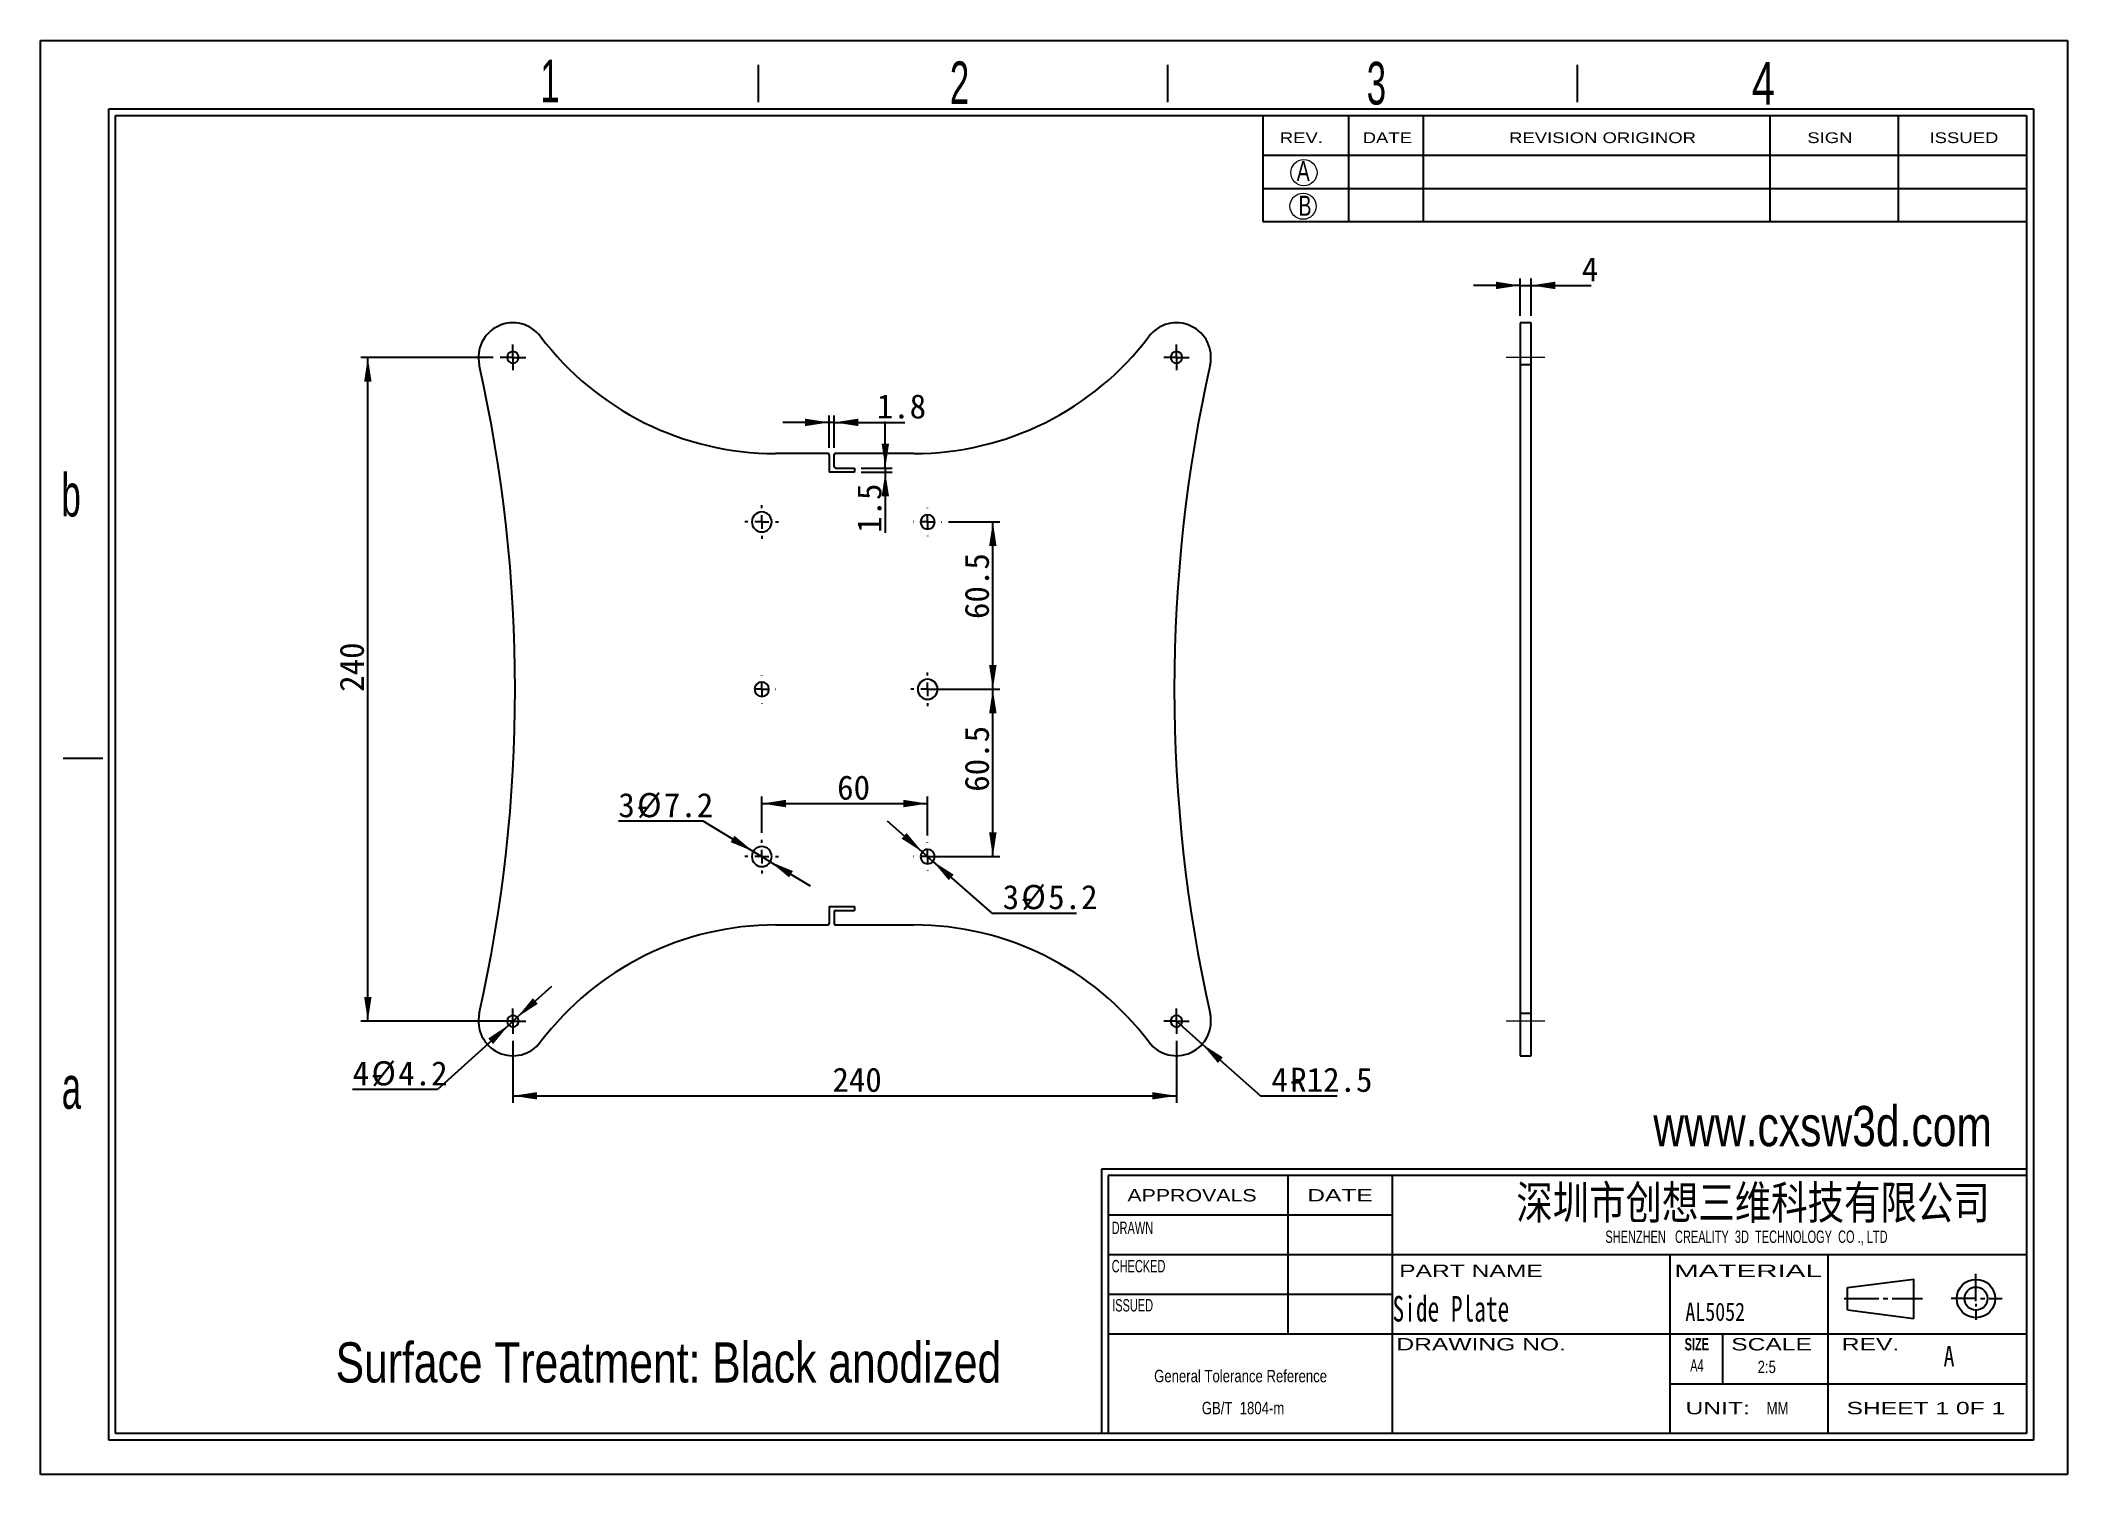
# Model space of a CAD drawing. Header units: millimetres. Extents: x 2 to 295, y 1 to 209.
import ezdxf

# ---------------------------------------------------------------- set-up
doc = ezdxf.new("R2010")
doc.units = ezdxf.units.MM
doc.linetypes.add('CENTER', pattern=[10.16, 6.35, -1.27, 1.27, -1.27])
doc.linetypes.add('CENTERX2', pattern=[20.32, 12.7, -2.54, 2.54, -2.54])
doc.layers.add('DIM', color=5, linetype='Continuous')
doc.layers.add('SLD-0', color=179, linetype='Continuous')
doc.layers.add('中心线', color=1, linetype='CENTER', lineweight=25)
doc.styles.add('SLDTEXTSTYLE0', font='arial.ttf', dxfattribs={"width": 0.7584})
doc.styles.add('SLDTEXTSTYLE1', font='arial.ttf', dxfattribs={"width": 0.63516})
doc.styles.add('SLDTEXTSTYLE10', font='', dxfattribs={"width": 0.8})
doc.styles.add('SLDTEXTSTYLE11', font='', dxfattribs={"width": 0.67})
doc.styles.add('SLDTEXTSTYLE12', font='')
doc.styles.add('SLDTEXTSTYLE2', font='GOTHIC.TTF', dxfattribs={"width": 0.7304})
doc.styles.add('SLDTEXTSTYLE3', font='GOTHIC.TTF', dxfattribs={"width": 0.61171})
doc.styles.add('SLDTEXTSTYLE4', font='arialbd.ttf', dxfattribs={"width": 0.63516})
doc.styles.add('SLDTEXTSTYLE5', font='arial.ttf', dxfattribs={"width": 1.422})
doc.styles.add('SLDTEXTSTYLE6', font='arial.ttf', dxfattribs={"width": 1.2324})
doc.styles.add('SLDTEXTSTYLE7', font='arial.ttf', dxfattribs={"width": 1.7064})
doc.styles.add('SLDTEXTSTYLE8', font='', dxfattribs={"width": 0.8, "bigfont": 'bigfont'})
doc.styles.add('SLDTEXTSTYLE9', font='', dxfattribs={"width": 0.8})
doc.styles.get('SLDTEXTSTYLE10').set_extended_font_data('宋体', bold=True)
doc.styles.get('SLDTEXTSTYLE11').set_extended_font_data('宋体')
doc.styles.get('SLDTEXTSTYLE12').set_extended_font_data('宋体')
doc.styles.get('SLDTEXTSTYLE8').set_extended_font_data('宋体', bold=True)
doc.styles.get('SLDTEXTSTYLE9').set_extended_font_data('宋体')
doc.dimstyles.new('SLDDIMSTYLE0', dxfattribs={"dimtxt": 3.5, "dimasz": 3.5, "dimexe": 0, "dimexo": 0.0625, "dimgap": 0.875, "dimtad": 2, "dimlfac": 2.5, "dimrnd": 1e-09, "dimzin": 12, "dimdsep": 46, "dimtxsty": 'SLDTEXTSTYLE11', "dimsah": 1, "dimcen": 0.09, "dimadec": 0, "dimazin": 3, "dimtfac": 1, "dimtofl": 0, "dimtmove": 0, "dimatfit": 3, "dimfxl": 0, "dimfrac": 2, "dimtolj": 1, "dimtzin": 12, "dimarcsym": 0})
doc.dimstyles.new('SLDDIMSTYLE1', dxfattribs={"dimtxt": 3.5, "dimasz": 3.5, "dimexe": 0, "dimexo": 0.0625, "dimgap": 0.875, "dimtad": 0, "dimtih": 1, "dimtoh": 1, "dimlfac": 2.5, "dimrnd": 1e-09, "dimzin": 12, "dimdsep": 46, "dimtxsty": 'SLDTEXTSTYLE11', "dimsah": 1, "dimcen": 0, "dimadec": 0, "dimazin": 3, "dimtfac": 1, "dimtmove": 0, "dimatfit": 3, "dimfxl": 0, "dimfrac": 2, "dimtolj": 1, "dimtzin": 12, "dimarcsym": 0})
doc.dimstyles.new('SLDDIMSTYLE2', dxfattribs={"dimtxt": 3.5, "dimasz": 3.5, "dimexe": 0, "dimexo": 0.0625, "dimgap": 0.875, "dimtad": 0, "dimtih": 1, "dimtoh": 1, "dimlfac": 2.5, "dimrnd": 1e-09, "dimzin": 12, "dimdsep": 46, "dimtxsty": 'SLDTEXTSTYLE11', "dimsah": 1, "dimcen": 0, "dimadec": 0, "dimazin": 3, "dimtfac": 1, "dimtofl": 0, "dimtmove": 0, "dimatfit": 3, "dimfxl": 0, "dimfrac": 2, "dimtolj": 1, "dimtzin": 12, "dimarcsym": 0})
doc.dimstyles.new('SLDDIMSTYLE3', dxfattribs={"dimtxt": 3.5, "dimasz": 3.5, "dimexe": 0, "dimexo": 0.0625, "dimgap": 0.875, "dimtad": 0, "dimtih": 1, "dimtoh": 1, "dimlfac": 2.5, "dimrnd": 1e-09, "dimzin": 12, "dimdsep": 46, "dimtxsty": 'SLDTEXTSTYLE11', "dimsah": 1, "dimcen": 0, "dimadec": 0, "dimazin": 3, "dimtfac": 1, "dimtmove": 0, "dimatfit": 3, "dimfxl": 0, "dimfrac": 2, "dimtolj": 1, "dimtzin": 12, "dimarcsym": 0})
doc.dimstyles.new('SLDDIMSTYLE4', dxfattribs={"dimtxt": 3.5, "dimasz": 3.5, "dimexe": 0, "dimexo": 0.0625, "dimgap": 0.875, "dimtad": 2, "dimlfac": 2.5, "dimrnd": 1e-09, "dimzin": 12, "dimdsep": 46, "dimtxsty": 'SLDTEXTSTYLE11', "dimsah": 1, "dimcen": 0.09, "dimadec": 0, "dimazin": 3, "dimtfac": 1, "dimtmove": 0, "dimatfit": 0, "dimfxl": 0, "dimfrac": 2, "dimtolj": 1, "dimtzin": 12, "dimarcsym": 0})

# ---------------------------------------------------------------- blocks, each defined once
blk = doc.blocks.new('SW_NOTE_0')
at = {"layer": 'SLD-0', "color": 0, "char_height": 1.7927, "attachment_point": 2, "style": 'SLDTEXTSTYLE0'}
for s, insert in [('General Tolerance Reference ', (13.02, 2.31)), (' GB/T  1804-m', (13.11, -2.32))]:
    blk.add_mtext(s, dxfattribs=dict(at, insert=insert))
blk = doc.blocks.new('_D')
at = {"layer": 'DIM'}
for p, q in [((106.17, 94.09), (106.17, 99.32)), ((106.17, 98.32), (130.17, 98.32)), ((130.17, 93.69), (130.17, 99.32))]:
    blk.add_line(p, q, dxfattribs=at)
for points in [[(106.17, 98.32), (109.67, 97.78), (109.67, 98.86)], [(130.17, 98.32), (126.67, 98.86), (126.67, 97.78)]]:
    blk.add_solid(points, dxfattribs=at)
at = {"layer": 'DIM', "insert": (117.08, 102.39), "char_height": 3.5, "attachment_point": 1, "style": 'SLDTEXTSTYLE12'}
blk.add_mtext('60', dxfattribs=at)
blk = doc.blocks.new('_D_1')
at = {"layer": 'DIM'}
for p, q in [((131.17, 114.85), (140.61, 114.85)), ((139.61, 90.65), (139.61, 114.85)), ((131.17, 90.65), (140.61, 90.65))]:
    blk.add_line(p, q, dxfattribs=at)
for points in [[(139.61, 114.85), (139.07, 111.35), (140.15, 111.35)], [(139.61, 90.65), (140.15, 94.15), (139.07, 94.15)]]:
    blk.add_solid(points, dxfattribs=at)
at = {"layer": 'DIM', "insert": (135.54, 100.03), "char_height": 3.5, "attachment_point": 1, "rotation": 90, "style": 'SLDTEXTSTYLE12'}
blk.add_mtext('60.5', dxfattribs=at)
blk = doc.blocks.new('_D_2')
at = {"layer": 'DIM'}
for p, q in [((133.21, 139.05), (140.61, 139.05)), ((139.61, 114.85), (139.61, 139.05)), ((133.61, 114.85), (140.61, 114.85))]:
    blk.add_line(p, q, dxfattribs=at)
for points in [[(139.61, 139.05), (139.07, 135.55), (140.15, 135.55)], [(139.61, 114.85), (140.15, 118.35), (139.07, 118.35)]]:
    blk.add_solid(points, dxfattribs=at)
at = {"layer": 'DIM', "insert": (135.54, 125.01), "char_height": 3.5, "attachment_point": 1, "rotation": 90, "style": 'SLDTEXTSTYLE12'}
blk.add_mtext('60.5', dxfattribs=at)
blk = doc.blocks.new('_D_3')
at = {"layer": 'DIM'}
for p, q in [((70.17, 64.01), (70.17, 55.05)), ((166.17, 64.01), (166.17, 55.05)), ((70.17, 56.05), (166.17, 56.05))]:
    blk.add_line(p, q, dxfattribs=at)
for points in [[(70.17, 56.05), (73.67, 55.52), (73.67, 56.59)], [(166.17, 56.05), (162.67, 56.59), (162.67, 55.52)]]:
    blk.add_solid(points, dxfattribs=at)
at = {"layer": 'DIM', "insert": (116.4, 60.13), "char_height": 3.5, "attachment_point": 1, "style": 'SLDTEXTSTYLE12'}
blk.add_mtext('240', dxfattribs=at)
blk = doc.blocks.new('_D_4')
at = {"layer": 'DIM'}
for p, q in [((67.33, 162.85), (48.17, 162.85)), ((49.17, 66.85), (49.17, 162.85)), ((69.17, 66.85), (48.17, 66.85))]:
    blk.add_line(p, q, dxfattribs=at)
for points in [[(49.17, 162.85), (48.64, 159.35), (49.71, 159.35)], [(49.17, 66.85), (49.71, 70.35), (48.64, 70.35)]]:
    blk.add_solid(points, dxfattribs=at)
at = {"layer": 'DIM', "insert": (45.1, 114.48), "char_height": 3.5, "attachment_point": 1, "rotation": 90, "style": 'SLDTEXTSTYLE12'}
blk.add_mtext('240', dxfattribs=at)
blk = doc.blocks.new('_D_5')
at = {"layer": 'DIM'}
for p, q in [((70.8, 67.42), (75.8, 71.92)), ((69.55, 66.29), (59.24, 56.99)), ((70.8, 67.42), (69.55, 66.29)), ((59.24, 56.99), (46.97, 56.99))]:
    blk.add_line(p, q, dxfattribs=at)
for points in [[(70.8, 67.42), (73.76, 69.36), (73.04, 70.16)], [(69.55, 66.29), (66.59, 64.35), (67.31, 63.55)]]:
    blk.add_solid(points, dxfattribs=at)
at = {"layer": 'DIM', "char_height": 3.5, "attachment_point": 1, "style": 'SLDTEXTSTYLE12'}
for s, insert in [('4-', (46.97, 61.06)), ('%%c', (49.7, 61.06)), ('4.2', (53.57, 61.06))]:
    blk.add_mtext(s, dxfattribs=dict(at, insert=insert))
blk = doc.blocks.new('_D_6')
at = {"layer": 'DIM'}
for p, q in [((166.17, 66.85), (169.91, 63.53)), ((169.91, 63.53), (178.33, 56.05)), ((178.33, 56.05), (189.45, 56.05))]:
    blk.add_line(p, q, dxfattribs=at)
blk.add_solid([(169.91, 63.53), (172.17, 60.81), (172.89, 61.61)], dxfattribs=at)
at = {"layer": 'DIM', "char_height": 3.5, "attachment_point": 1, "style": 'SLDTEXTSTYLE12'}
for s, insert in [('4-', (179.92, 60.13)), ('R12.5', (182.64, 60.13))]:
    blk.add_mtext(s, dxfattribs=dict(at, insert=insert))
blk = doc.blocks.new('_D_7')
at = {"layer": 'DIM'}
for p, q in [((97.68, 95.78), (85.42, 95.78)), ((104.94, 91.4), (97.68, 95.78)), ((107.41, 89.91), (104.94, 91.4)), ((107.41, 89.91), (113.17, 86.43))]:
    blk.add_line(p, q, dxfattribs=at)
blk.add_arc((106.17, 90.65), 1.44, 294.1008, 325.2222, dxfattribs=at)
for points in [[(104.94, 91.4), (102.22, 93.67), (101.67, 92.74)], [(107.41, 89.91), (110.12, 87.64), (110.68, 88.56)]]:
    blk.add_solid(points, dxfattribs=at)
at = {"layer": 'DIM', "char_height": 3.5, "attachment_point": 1, "style": 'SLDTEXTSTYLE12'}
for s, insert in [('3-', (85.42, 99.85)), ('%%c', (88.14, 99.85)), ('7.2', (92.01, 99.85))]:
    blk.add_mtext(s, dxfattribs=dict(at, insert=insert))
blk = doc.blocks.new('_D_8')
at = {"layer": 'DIM'}
for p, q in [((129.39, 91.34), (124.35, 95.79)), ((129.39, 91.34), (130.95, 89.96)), ((130.95, 89.96), (139.44, 82.48)), ((139.44, 82.48), (151.7, 82.48))]:
    blk.add_line(p, q, dxfattribs=at)
blk.add_arc((130.17, 90.65), 1.04, 94.7125, 136.1233, dxfattribs=at)
for points in [[(129.39, 91.34), (127.13, 94.06), (126.41, 93.25)], [(130.95, 89.96), (133.22, 87.25), (133.94, 88.05)]]:
    blk.add_solid(points, dxfattribs=at)
at = {"layer": 'DIM', "char_height": 3.5, "attachment_point": 1, "style": 'SLDTEXTSTYLE12'}
for s, insert in [('3-', (141.03, 86.55)), ('%%c', (143.75, 86.55)), ('5.2', (147.62, 86.55))]:
    blk.add_mtext(s, dxfattribs=dict(at, insert=insert))
blk = doc.blocks.new('_D_9')
at = {"layer": 'DIM'}
for p, q in [((115.93, 153.45), (109.2, 153.45)), ((115.93, 149.75), (115.93, 154.45)), ((116.65, 153.45), (115.93, 153.45)), ((116.65, 149.75), (116.65, 154.45)), ((116.65, 153.45), (126.89, 153.45))]:
    blk.add_line(p, q, dxfattribs=at)
for points in [[(115.93, 153.45), (112.43, 153.99), (112.43, 152.91)], [(116.65, 153.45), (120.15, 152.91), (120.15, 153.99)]]:
    blk.add_solid(points, dxfattribs=at)
at = {"layer": 'DIM', "insert": (122.81, 157.52), "char_height": 3.5, "attachment_point": 1, "style": 'SLDTEXTSTYLE12'}
blk.add_mtext('1.8', dxfattribs=at)
blk = doc.blocks.new('_D_10')
at = {"layer": 'DIM'}
for p, q in [((124.05, 146.85), (124.05, 153.58)), ((120.57, 146.85), (125.05, 146.85)), ((124.05, 146.85), (124.05, 146.25)), ((120.57, 146.25), (125.05, 146.25)), ((124.05, 146.25), (124.05, 137.46))]:
    blk.add_line(p, q, dxfattribs=at)
for points in [[(124.05, 146.85), (124.59, 150.35), (123.52, 150.35)], [(124.05, 146.25), (123.52, 142.75), (124.59, 142.75)]]:
    blk.add_solid(points, dxfattribs=at)
at = {"layer": 'DIM', "insert": (119.98, 137.46), "char_height": 3.5, "attachment_point": 1, "rotation": 90, "style": 'SLDTEXTSTYLE12'}
blk.add_mtext('1.5', dxfattribs=at)
blk = doc.blocks.new('SW_CENTERMARKSYMBOL_0')
at = {"layer": '中心线', "color": 0}
for p, q in [((-2, 0), (-2.44, 0)), ((0, 0), (-1, 0)), ((0, 2), (0, 2.44)), ((0, 0), (0, 1)), ((0, 0), (0, -1)), ((0, 0), (1, 0)), ((2, 0), (2.44, 0)), ((0, -2), (0, -2.44))]:
    blk.add_line(p, q, dxfattribs=at)
blk = doc.blocks.new('SW_CENTERMARKSYMBOL_1')
at = {"layer": '中心线', "color": 0}
for p, q in [((-2, 0), (-2.04, 0)), ((0, 0), (-1, 0)), ((0, 2), (0, 2.04)), ((0, 0), (0, 1)), ((0, 0), (0, -1)), ((0, 0), (1, 0)), ((2, 0), (2.04, 0)), ((0, -2), (0, -2.04))]:
    blk.add_line(p, q, dxfattribs=at)
blk = doc.blocks.new('SW_CENTERMARKSYMBOL_2')
at = {"layer": '中心线', "color": 0}
for p, q in [((-2, 0), (-2.44, 0)), ((0, 0), (-1, 0)), ((0, 2), (0, 2.44)), ((0, 0), (0, 1)), ((0, 0), (0, -1)), ((0, 0), (1, 0)), ((2, 0), (2.44, 0)), ((0, -2), (0, -2.44))]:
    blk.add_line(p, q, dxfattribs=at)
blk = doc.blocks.new('SW_CENTERMARKSYMBOL_3')
at = {"layer": '中心线', "color": 0}
for p, q in [((-2, 0), (-2.04, 0)), ((0, 0), (-1, 0)), ((0, 2), (0, 2.04)), ((0, 0), (0, 1)), ((0, 0), (0, -1)), ((0, 0), (1, 0)), ((2, 0), (2.04, 0)), ((0, -2), (0, -2.04))]:
    blk.add_line(p, q, dxfattribs=at)
blk = doc.blocks.new('SW_CENTERMARKSYMBOL_4')
at = {"layer": '中心线', "color": 0}
for p, q in [((-2, 0), (-2.44, 0)), ((0, 0), (-1, 0)), ((0, 2), (0, 2.44)), ((0, 0), (0, 1)), ((0, 0), (0, -1)), ((0, 0), (1, 0)), ((2, 0), (2.44, 0)), ((0, -2), (0, -2.44))]:
    blk.add_line(p, q, dxfattribs=at)
blk = doc.blocks.new('SW_CENTERMARKSYMBOL_5')
at = {"layer": '中心线', "color": 0}
for p, q in [((-2, 0), (-2.04, 0)), ((0, 0), (-1, 0)), ((0, 2), (0, 2.04)), ((0, 0), (0, 1)), ((0, 0), (0, -1)), ((0, 0), (1, 0)), ((2, 0), (2.04, 0)), ((0, -2), (0, -2.04))]:
    blk.add_line(p, q, dxfattribs=at)
blk = doc.blocks.new('SW_CENTERMARKSYMBOL_6')
at = {"layer": '中心线', "color": 0}
for p, q in [((-1, 0), (-1.84, 0)), ((0, 0), (-1, 0)), ((0, 1), (0, 1.84)), ((0, 0), (0, 1)), ((0, 0), (0, -1)), ((0, 0), (1, 0)), ((1, 0), (1.84, 0)), ((0, -1), (0, -1.84))]:
    blk.add_line(p, q, dxfattribs=at)
blk = doc.blocks.new('SW_CENTERMARKSYMBOL_7')
at = {"layer": '中心线', "color": 0}
for p, q in [((-1, 0), (-1.84, 0)), ((0, 0), (-1, 0)), ((0, 1), (0, 1.84)), ((0, 0), (0, 1)), ((0, 0), (0, -1)), ((0, 0), (1, 0)), ((1, 0), (1.84, 0)), ((0, -1), (0, -1.84))]:
    blk.add_line(p, q, dxfattribs=at)
blk = doc.blocks.new('SW_CENTERMARKSYMBOL_8')
at = {"layer": '中心线', "color": 0}
for p, q in [((-1, 0), (-1.84, 0)), ((0, 0), (-1, 0)), ((0, 1), (0, 1.84)), ((0, 0), (0, 1)), ((0, 0), (0, -1)), ((0, 0), (1, 0)), ((1, 0), (1.84, 0)), ((0, -1), (0, -1.84))]:
    blk.add_line(p, q, dxfattribs=at)
blk = doc.blocks.new('SW_CENTERMARKSYMBOL_9')
at = {"layer": '中心线', "color": 0}
for p, q in [((-1, 0), (-1.84, 0)), ((0, 0), (-1, 0)), ((0, 1), (0, 1.84)), ((0, 0), (0, 1)), ((0, 0), (0, -1)), ((0, 0), (1, 0)), ((1, 0), (1.84, 0)), ((0, -1), (0, -1.84))]:
    blk.add_line(p, q, dxfattribs=at)
blk = doc.blocks.new('_D_13')
at = {"layer": 'DIM'}
for p, q in [((215.9, 173.26), (209.17, 173.26)), ((215.9, 168.85), (215.9, 174.26)), ((215.9, 173.26), (217.5, 173.26)), ((217.5, 168.85), (217.5, 174.26)), ((217.5, 173.26), (226.19, 173.26))]:
    blk.add_line(p, q, dxfattribs=at)
for points in [[(215.9, 173.26), (212.4, 173.8), (212.4, 172.72)], [(217.5, 173.26), (221, 172.72), (221, 173.8)]]:
    blk.add_solid(points, dxfattribs=at)
at = {"layer": 'DIM', "insert": (224.83, 177.34), "char_height": 3.5, "attachment_point": 1, "style": 'SLDTEXTSTYLE12'}
blk.add_mtext('4', dxfattribs=at)

msp = doc.modelspace()

# ---------------------------------------------------------------- linework, layer by layer
at = {"color": 7, "linetype": 'Continuous', "lineweight": 25}
for p, q in [((217.5011, 167.8527), (215.9011, 167.8527)), ((215.9011, 167.8527), (215.9011, 161.7608)), ((217.5011, 161.7608), (217.5011, 167.8527)), ((217.5011, 161.7608), (215.9011, 161.7608)), ((215.9011, 161.7608), (215.9011, 67.9446)), ((217.5011, 67.9446), (217.5011, 161.7608)), ((115.7342, 148.9453), (108.1742, 148.9453)), ((115.9342, 148.7453), (115.9342, 146.2527)), ((116.6542, 147.0527), (116.6542, 148.7453)), ((128.1742, 148.9453), (116.8542, 148.9453)), ((116.8542, 146.8527), (119.5742, 146.8527)), ((119.5742, 146.8527), (119.5742, 146.2527)), ((119.5742, 146.2527), (115.9342, 146.2527)), ((115.9342, 83.4527), (119.5742, 83.4527)), ((115.9342, 83.4527), (115.9342, 80.9601)), ((116.6542, 82.6527), (116.6542, 80.9601)), ((116.8542, 82.8527), (119.5742, 82.8527)), ((119.5742, 83.4527), (119.5742, 82.8527)), ((108.1742, 80.7601), (115.7342, 80.7601)), ((116.8542, 80.7601), (128.1742, 80.7601)), ((217.5011, 67.9446), (215.9011, 67.9446)), ((215.9011, 67.9446), (215.9011, 61.8527)), ((217.5011, 61.8527), (217.5011, 67.9446)), ((215.9011, 61.8527), (217.5011, 61.8527))]:
    msp.add_line(p, q, dxfattribs=at)
for centre, radius, start, end in [((70.1742, 162.8527), 5, 37.093575, 192.613868), ((166.1742, 162.8527), 5, 347.386132, 142.906425), ((108.1742, 191.5852), 42.6398, 217.093575, 270), ((128.1742, 191.5852), 42.6398, 270, 322.906425), ((-144.3216, 114.8527), 214.8009, 347.386132, 12.613868), ((70.1742, 162.8527), 0.84, 0, 180), ((70.1742, 162.8527), 0.84, 180, 0), ((166.1742, 162.8527), 0.84, 0, 180), ((166.1742, 162.8527), 0.84, 180, 0), ((380.67, 114.8527), 214.8009, 167.386132, 192.613868), ((115.7342, 148.7453), 0.2, 0, 90), ((116.8542, 148.7453), 0.2, 90, 180), ((116.8542, 147.0527), 0.2, 180, 270), ((106.1742, 139.0527), 1.44, 0, 180), ((106.1742, 139.0527), 1.44, 180, 0), ((130.1742, 139.0527), 1.04, 0, 180), ((130.1742, 139.0527), 1.04, 180, 0), ((106.1742, 114.8527), 1.04, 0, 180), ((106.1742, 114.8527), 1.04, 180, 0), ((130.1742, 114.8527), 1.44, 0, 180), ((130.1742, 114.8527), 1.44, 180, 0), ((106.1742, 90.6527), 1.44, 0, 180), ((130.1742, 90.6527), 1.04, 0, 180), ((106.1742, 90.6527), 1.44, 180, 0), ((130.1742, 90.6527), 1.04, 180, 0), ((116.8542, 82.6527), 0.2, 90, 180), ((108.1742, 38.1202), 42.6398, 90, 142.906425), ((115.7342, 80.9601), 0.2, 270, 0), ((116.8542, 80.9601), 0.2, 180, 270), ((128.1742, 38.1202), 42.6398, 37.093575, 90), ((70.1742, 66.8527), 5, 167.386132, 322.906425), ((70.1742, 66.8527), 0.84, 0, 180), ((166.1742, 66.8527), 5, 217.093575, 12.613868), ((166.1742, 66.8527), 0.84, 0, 180), ((70.1742, 66.8527), 0.84, 180, 0), ((166.1742, 66.8527), 0.84, 180, 0)]:
    msp.add_arc(centre, radius, start, end, dxfattribs=at)
at = {"layer": 'SLD-0'}
for p, q in [((1.812, 208.6737), (295.1066, 208.6737)), ((1.812, 1.2938), (1.812, 208.6737)), ((295.1066, 208.6737), (295.1066, 1.2938)), ((12.6748, 7.2189), (12.6748, 197.811)), ((12.6748, 197.811), (289.1814, 197.811)), ((252.0174, 197.811), (252.0174, 182.5137)), ((270.5994, 197.811), (270.5994, 182.5137)), ((289.1814, 197.811), (289.1814, 7.2189)), ((289.1814, 7.2189), (12.6748, 7.2189)), ((295.1066, 1.2938), (1.812, 1.2938))]:
    msp.add_line(p, q, dxfattribs=at)
at = {"layer": 'SLD-0', "color": 6, "linetype": 'Continuous'}
for p, q in [((105.701, 199.786), (105.701, 205.1695)), ((164.9525, 199.786), (164.9525, 205.1695)), ((224.2039, 199.786), (224.2039, 205.1695)), ((11.6873, 6.2314), (11.6873, 198.7985)), ((11.6873, 198.7985), (290.1689, 198.7985)), ((290.1689, 198.7985), (290.1689, 6.2314)), ((10.8046, 104.8527), (5.0681, 104.8527)), ((290.1689, 6.2314), (11.6873, 6.2314))]:
    msp.add_line(p, q, dxfattribs=at)
at = {"layer": 'SLD-0', "color": 179, "linetype": 'Continuous'}
for p, q in [((178.6588, 197.811), (178.6588, 182.5137)), ((191.0502, 197.811), (191.0502, 182.5137)), ((201.8863, 197.811), (201.8863, 182.5137)), ((178.6588, 192.0745), (289.1814, 192.0745)), ((178.6588, 187.2941), (289.1814, 187.2941)), ((178.6588, 182.5137), (289.1814, 182.5137)), ((289.1814, 45.4622), (155.3299, 45.4622)), ((155.3299, 45.4622), (155.3299, 7.2189)), ((289.1814, 44.5061), (156.286, 44.5061)), ((156.286, 44.5061), (156.286, 7.2189)), ((182.2808, 44.5061), (182.2808, 21.5602)), ((197.3975, 44.5061), (197.3975, 7.2189)), ((197.3975, 38.7696), (156.286, 38.7696)), ((289.1814, 33.0331), (156.286, 33.0331)), ((237.553, 33.0331), (237.553, 7.2189)), ((260.499, 7.2189), (260.499, 33.0331)), ((263.2552, 28.3538), (272.8879, 29.5382)), ((272.8879, 23.8461), (272.8879, 29.5382)), ((281.8693, 26.3495), (281.8693, 30.3163)), ((197.3975, 27.2966), (156.286, 27.2966)), ((262.7856, 26.7328), (267.8301, 26.7328)), ((263.2552, 25.1064), (263.2552, 28.3538)), ((268.4607, 26.7328), (269.0912, 26.7328)), ((269.7218, 26.7328), (274.1357, 26.7328)), ((281.8693, 26.7328), (278.2684, 26.7328)), ((282.4999, 26.7328), (283.1304, 26.7328)), ((283.761, 26.7328), (285.6527, 26.7328)), ((263.2552, 25.1064), (272.8879, 23.8461)), ((281.8693, 25.9663), (281.8693, 25.5831)), ((281.8693, 25.1998), (281.8693, 23.6668)), ((289.1814, 21.5602), (156.286, 21.5602)), ((245.2016, 21.5602), (245.2016, 14.3895)), ((237.553, 14.3895), (289.1814, 14.3895))]:
    msp.add_line(p, q, dxfattribs=at)
at = {"layer": 'SLD-0', "lineweight": 18}
for centre in [(184.6221, 189.5636), (184.4994, 184.7149)]:
    msp.add_circle(centre, 1.8944, dxfattribs=at)
at = {"layer": 'SLD-0', "color": 179, "linetype": 'Continuous'}
for radius in [2.7714, 1.669]:
    msp.add_circle((281.8693, 26.7328), radius, dxfattribs=at)
at = {"layer": '中心线', "linetype": 'CENTERX2', "lineweight": 18}
for p, q in [((219.5011, 162.8527), (213.9011, 162.8527)), ((219.5011, 66.8527), (213.9011, 66.8527))]:
    msp.add_line(p, q, dxfattribs=at)

# ---------------------------------------------------------------- block references
at = {"layer": 'SLD-0', "color": 179}
msp.add_blockref('SW_NOTE_0', (162.4379, 14.1109), dxfattribs=at)
at = {"layer": '中心线'}
for name, p in [('SW_CENTERMARKSYMBOL_6', (70.1742, 162.8527)), ('SW_CENTERMARKSYMBOL_7', (166.1742, 162.8527)), ('SW_CENTERMARKSYMBOL_0', (106.1742, 139.0527)), ('SW_CENTERMARKSYMBOL_1', (130.1742, 139.0527)), ('SW_CENTERMARKSYMBOL_3', (106.1742, 114.8527)), ('SW_CENTERMARKSYMBOL_2', (130.1742, 114.8527)), ('SW_CENTERMARKSYMBOL_4', (106.1742, 90.6527)), ('SW_CENTERMARKSYMBOL_5', (130.1742, 90.6527)), ('SW_CENTERMARKSYMBOL_8', (70.1742, 66.8527)), ('SW_CENTERMARKSYMBOL_9', (166.1742, 66.8527))]:
    msp.add_blockref(name, p, dxfattribs=at)

# ---------------------------------------------------------------- texts
at = {"layer": 'SLD-0'}
for s, insert, char_height, attachment_point, style in [('1', (74.111, 205.8988), 6.172, 1, 'SLDTEXTSTYLE3'), ('2', (133.3881, 205.6552), 6.172, 1, 'SLDTEXTSTYLE3'), ('3', (193.7066, 205.5931), 6.172, 1, 'SLDTEXTSTYLE3'), ('4', (249.4405, 205.5869), 6.172, 1, 'SLDTEXTSTYLE2'), ('A', (183.5778, 191.2522), 2.9034, 1, 'SLDTEXTSTYLE2'), ('B', (183.8319, 186.2372), 2.9034, 1, 'SLDTEXTSTYLE2'), ('b', (4.8346, 146.0194), 6.172, 1, 'SLDTEXTSTYLE3'), ('a', (4.8798, 60.3511), 6.172, 1, 'SLDTEXTSTYLE3'), ('深圳市创想三维科技有限公司', (249.6067, 43.0393), 4.82808, 2, 'SLDTEXTSTYLE8'), (' Side Plate', (205.049, 27.1097), 3.704167, 2, 'SLDTEXTSTYLE11'), ('AL5052', (244.138, 26.1453), 2.64583, 2, 'SLDTEXTSTYLE10'), ('A', (277.1784, 19.8537), 2.9104, 1, 'SLDTEXTSTYLE9')]:
    msp.add_mtext(s, dxfattribs=dict(at, insert=insert, char_height=char_height, attachment_point=attachment_point, style=style))
at = {"layer": 'SLD-0', "color": 179}
for s, insert, char_height, attachment_point, style in [('REV.', (181.1288, 195.4001), 1.55363, 1, 'SLDTEXTSTYLE6'), ('DATE', (193.1265, 195.4001), 1.55363, 1, 'SLDTEXTSTYLE6'), ('REVISION ORIGINOR', (214.3082, 195.4001), 1.553633, 1, 'SLDTEXTSTYLE6'), ('SIGN', (257.4664, 195.4001), 1.55363, 1, 'SLDTEXTSTYLE6'), ('ISSUED', (275.1481, 195.4001), 1.55363, 1, 'SLDTEXTSTYLE6'), ('APPROVALS', (168.4266, 42.5627), 1.79265, 2, 'SLDTEXTSTYLE6'), ('DATE', (189.8496, 42.5627), 1.79265, 2, 'SLDTEXTSTYLE5'), ('DRAWN', (159.8036, 37.8529), 1.79265, 2, 'SLDTEXTSTYLE1'), ('SHENZHEN   CREALITY  3D  TECHNOLOGY  CO ., LTD', (248.66, 36.569), 1.792654, 2, 'SLDTEXTSTYLE1'), ('CHECKED', (160.6957, 32.3147), 1.79265, 2, 'SLDTEXTSTYLE1'), ('PART NAME', (208.7939, 31.6454), 1.79265, 2, 'SLDTEXTSTYLE5'), ('MATERIAL', (248.8802, 31.6454), 1.79265, 2, 'SLDTEXTSTYLE7'), ('ISSUED', (159.837, 26.6544), 1.79265, 2, 'SLDTEXTSTYLE1'), ('DRAWING NO.', (210.268, 21.0216), 1.792654, 2, 'SLDTEXTSTYLE5'), ('SIZE', (241.4789, 21.0216), 1.79265, 2, 'SLDTEXTSTYLE4'), ('SCALE', (252.2889, 21.0216), 1.79265, 2, 'SLDTEXTSTYLE5'), ('REV.', (266.6102, 21.0216), 1.79265, 2, 'SLDTEXTSTYLE5'), ('A4', (241.4898, 17.9531), 1.79265, 2, 'SLDTEXTSTYLE1'), ('2:5', (251.5965, 17.7451), 1.79265, 2, 'SLDTEXTSTYLE0'), ('UNIT:', (244.4987, 11.7907), 1.79265, 2, 'SLDTEXTSTYLE5'), ('MM', (253.1609, 11.7907), 1.79265, 2, 'SLDTEXTSTYLE0'), ('SHEET 1 0F 1', (274.62, 11.7907), 1.792654, 2, 'SLDTEXTSTYLE5')]:
    msp.add_mtext(s, dxfattribs=dict(at, insert=insert, char_height=char_height, attachment_point=attachment_point, style=style))
at = {"layer": 'SLD-0', "color": 5, "char_height": 5.820833, "attachment_point": 1, "style": 'SLDTEXTSTYLE0'}
for s, insert in [('www.cxsw3d.com', (235.1831, 54.5847)), ('Surface Treatment: Black anodized', (44.5147, 20.4046))]:
    msp.add_mtext(s, dxfattribs=dict(at, insert=insert))

# ---------------------------------------------------------------- dimensions: what is measured, and where the dimension line sits
at = {"layer": 'DIM'}
for base, p1, p2, dimstyle, picture, middle in [((217.5011, 173.263), (215.9011, 167.8527), (217.5011, 167.8527), 'SLDDIMSTYLE4', '_D_13', (225.5141, 173.263)), ((115.9342, 153.4481), (116.6542, 148.7453), (115.9342, 148.7453), 'SLDDIMSTYLE4', '_D_9', (124.85, 153.4481)), ((130.1742, 98.318), (106.1742, 93.0927), (130.1742, 92.6927), 'SLDDIMSTYLE0', '_D', (118.4408, 98.318)), ((166.1742, 56.0543), (70.1742, 65.0127), (166.1742, 65.0127), 'SLDDIMSTYLE0', '_D_3', (118.4408, 56.0543))]:
    dim = msp.add_linear_dim(base=base, p1=p1, p2=p2, dimstyle=dimstyle, dxfattribs=at)
    dim.commit()
    dim.dimension.update_dxf_attribs({"geometry": picture, "text_midpoint": middle, "dimtype": 160})
for base, p1, p2, dimstyle, picture, middle in [((49.1742, 162.8527), (70.1742, 66.8527), (68.3342, 162.8527), 'SLDDIMSTYLE0', '_D_4', (49.1742, 116.5193)), ((124.0539, 146.2527), (119.5742, 146.8527), (119.5742, 146.2527), 'SLDDIMSTYLE4', '_D_10', (124.0539, 139.5006)), ((139.6128, 139.0527), (132.6142, 114.8527), (132.2142, 139.0527), 'SLDDIMSTYLE0', '_D_2', (139.6128, 127.729)), ((139.6128, 114.8527), (130.1742, 90.6527), (130.1742, 114.8527), 'SLDDIMSTYLE0', '_D_1', (139.6128, 102.748))]:
    dim = msp.add_linear_dim(base=base, p1=p1, p2=p2, angle=90, dimstyle=dimstyle, dxfattribs=at)
    dim.commit()
    dim.dimension.update_dxf_attribs({"geometry": picture, "text_midpoint": middle, "dimtype": 160})
for p1, p2, text, dimstyle, picture, middle in [((104.9414, 91.397), (107.4069, 89.9084), '3-<>', 'SLDDIMSTYLE3', '_D_7', (90.7545, 98.318)), ((130.9542, 89.9648), (129.3942, 91.3406), '3-<>', 'SLDDIMSTYLE3', '_D_8', (146.3642, 85.0184)), ((69.5504, 66.2901), (70.798, 67.4152), '4-<>', 'SLDDIMSTYLE1', '_D_5', (52.3107, 59.5255))]:
    dim = msp.add_diameter_dim_2p(p1=p1, p2=p2, text=text, dimstyle=dimstyle, dxfattribs=at)
    dim.commit()
    dim.dimension.update_dxf_attribs({"geometry": picture, "text_midpoint": middle, "dimtype": 163})
dim = msp.add_radius_dim(center=(166.1742, 66.8527), mpoint=(169.9128, 63.5326), text='4-<>', dimstyle='SLDDIMSTYLE2', dxfattribs=at)
dim.commit()
dim.dimension.update_dxf_attribs({"geometry": '_D_6', "text_midpoint": (184.6851, 58.0911), "dimtype": 164})

doc.saveas('drawing.dxf')
